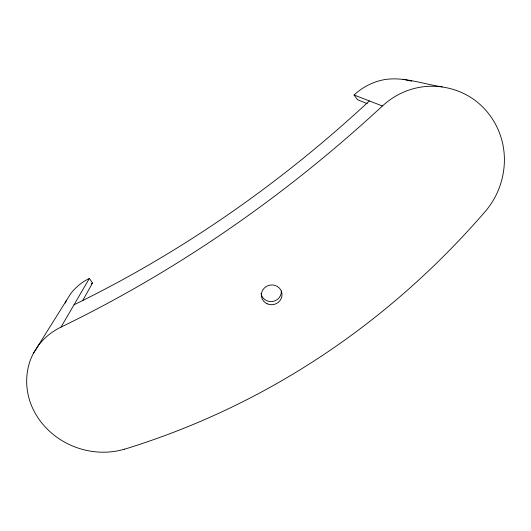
<?xml version="1.0" encoding="UTF-8"?>
<svg xmlns="http://www.w3.org/2000/svg" width="531" height="531" viewBox="0 0 531 531"><rect width="100%" height="100%" fill="white"/><g stroke="black" fill="none" stroke-linecap="round" stroke-linejoin="round"><path stroke-width="0.8" d="M82.657 300.672L92.513 283.023L89.387 278.417A55.669 51.859 13.1 0 0 70.762 293.577L33.539 353.088C24.492 369.994 24.618 390.809 32.577 408.093A76.703 70.079 10.3 0 0 58.071 438.108C77.207 451.27 102.178 455.87 124.546 449.133M65.174 303.141L66.448 300.241M33.539 353.088L38.663 345.163A67.132 61.251 11.1 0 1 61.019 327.089L89.387 278.417M369.357 100.923C281.47 182.677 182.04 252.265 74.021 304.787M124.566 449.193A1248.494 973.615 65.8 0 0 485.639 211.026C501.841 192.003 508.286 165.28 502.06 141.034A81.893 77.161 -47.9 0 0 480.389 104.793C461.837 87.774 434.312 81.874 410.377 89.606A71.858 67.656 -49.3 0 0 382.413 105.981C286.687 194.651 178.529 270.16 61.025 327.096M442.296 86.845C420.804 83.885 398.549 74.227 376.884 81.548A58.994 56.193 -53.4 0 0 354.064 94.996L357.555 99.655L367.26 103.658M403.056 79.298L411.658 81.17M354.064 94.996L382.413 105.981M91.259 283.919A55.324 51.633 12 0 1 92.513 283.023M281.324 290.955A10.222 9.77 -10.5 0 1 272.237 301.522A10.222 9.77 -10.5 0 1 261.033 293.377M267.186 303.812A10.348 9.877 -10.5 0 0 282.007 293.962A10.348 9.877 -10.5 0 0 265.905 286.74A10.348 9.877 -10.5 0 0 267.186 303.812"/></g></svg>
